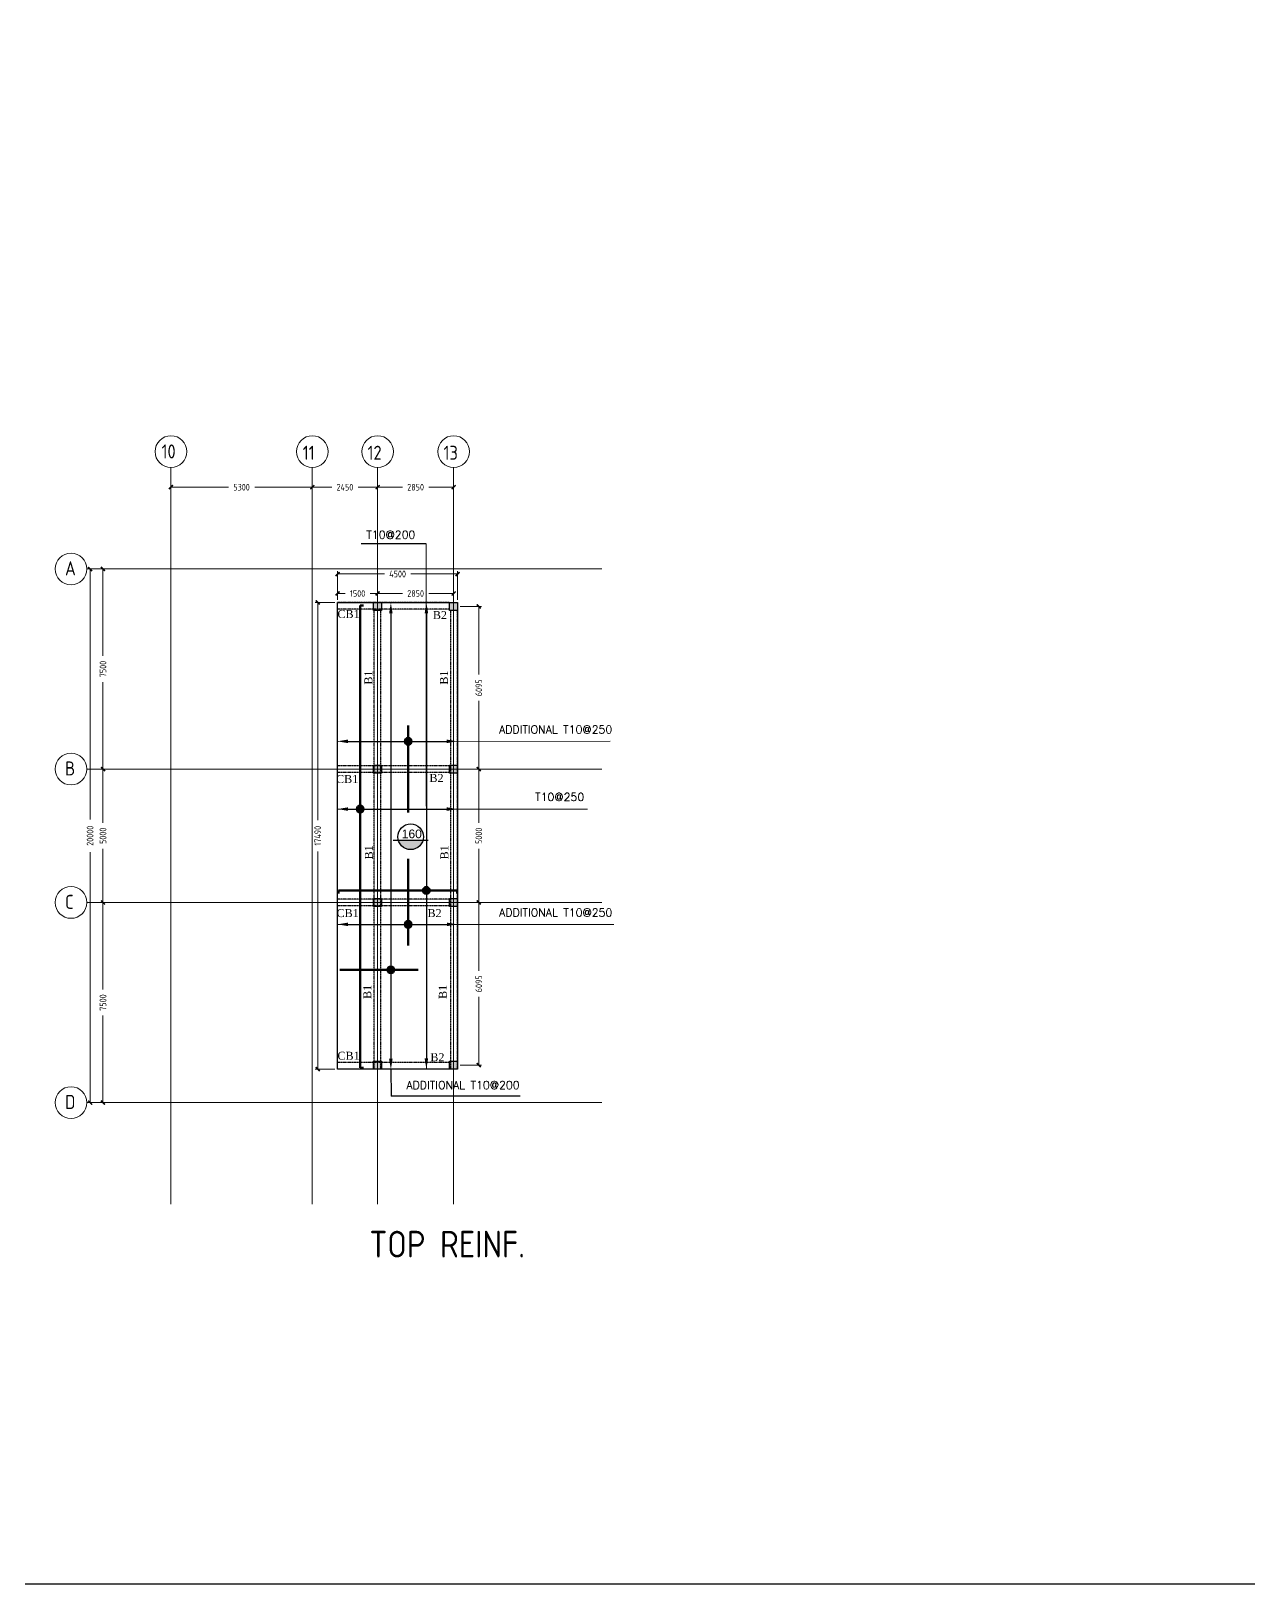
# Model space of a CAD drawing. Header units: millimetres. Extents: x -388065 to 2372687422, y -192755 to 667797.
# Drawn here: x 107743 to 153407, y 519508 to 577707 of the extents above; entities that cross this region are included whole.
import ezdxf

# ---------------------------------------------------------------- set-up
doc = ezdxf.new("R2010")
doc.units = ezdxf.units.MM
for name, pattern in [('D15N1A_R&D_E_pianta level 1 (L1)_00$0$PHANTOM', [12.7, 6.35, -1.27, 1.27, -1.27, 1.27, -1.27]), ('DASHED', [19.05, 12.7, -6.35]), ('Hidden', [7.14375, 4.7625, -2.38125])]:
    doc.linetypes.add(name, pattern=pattern)
doc.layers.add('0SLABS_Pen_No__61', color=7, linetype='Continuous', lineweight=0, true_color=0x6a6a6a)
doc.layers.add('2D Drafting', color=7, linetype='Continuous')
for name, color, linetype, lineweight in [('A-FLOR', 192, 'Continuous', 9), ('BEAMS', 6, 'Continuous', 30), ('SLAB', 6, 'Continuous', 25), ('STR-BEAM', 5, 'Hidden', 30), ('STR-CONC', 3, 'Continuous', 30), ('STR-DIM', 1, 'Continuous', 9), ('STR-GRID', 248, 'Continuous', 9), ('STR-TEXT', 7, 'Continuous', 9), ('TEXT', 7, 'Continuous', 13)]:
    doc.layers.add(name, color=color, linetype=linetype, lineweight=lineweight)
doc.styles.add('DIM', font='ROMANS.SHX', dxfattribs={"width": 0.8})
doc.styles.add('MINA_MM_ANNOT_PLAN', font='dim.shx', dxfattribs={"height": 350})
doc.styles.add('MINA_MM_LAYOUT', font='dim.shx', dxfattribs={"height": 250})
doc.styles.add('MINA_MM_LAYOUT_02', font='dim.shx', dxfattribs={"height": 400})
doc.styles.add('MINA_MM_X-SEC', font='romans.shx', dxfattribs={"height": 125})
doc.styles.add('MZBOLT', font='times.ttf', dxfattribs={"height": 0.5})
doc.styles.add('STYLE1', font='arial.ttf', dxfattribs={"height": 0.25})
doc.dimstyles.new('D100-1-20', dxfattribs={"dimtxt": 50, "dimasz": 15, "dimexe": 10, "dimexo": 10, "dimgap": 15, "dimtad": 1, "dimdec": 0, "dimzin": 13, "dimdsep": 46, "dimtxsty": 'DIM', "dimblk1": 'OBLIQUE', "dimblk2": 'OBLIQUE', "dimsah": 1, "dimcen": 0, "dimdle": 10, "dimclrd": 8, "dimclre": 8, "dimclrt": 6, "dimadec": 0, "dimazin": 0, "dimtfac": 1, "dimtdec": 0, "dimtix": 1, "dimtmove": 2, "dimatfit": 3, "dimldrblk": 'OBLIQUE', "dimfxl": 1, "dimtolj": 1, "dimtzin": 13, "dimarcsym": 0})
doc.dimstyles.new('MINA_MM_LAYOUT', dxfattribs={"dimtxt": 250, "dimasz": 150, "dimexe": 100, "dimexo": 100, "dimgap": 50, "dimtad": 0, "dimdec": 0, "dimzin": 0, "dimdsep": 46, "dimtxsty": 'MINA_MM_LAYOUT', "dimblk": 'ARCHTICK', "dimcen": 0.09, "dimclrd": 256, "dimclre": 256, "dimclrt": 7, "dimadec": 0, "dimazin": 0, "dimtfac": 1, "dimtdec": 0, "dimtix": 1, "dimtofl": 0, "dimtmove": 0, "dimatfit": 0, "dimfxl": 1, "dimtolj": 1, "dimtzin": 0, "dimlwd": -1, "dimlwe": -1, "dimarcsym": 0})

# ---------------------------------------------------------------- blocks, each defined once
blk = doc.blocks.new('*U1205')
blk.add_lwpolyline([(-56558, 29706), (-56558, -29706), (56558, -29706)])
blk = doc.blocks.new('*U1206')
at = {"color": 0, "linetype": 'ByBlock', "lineweight": -2, "transparency": 16777216}
blk.add_blockref('*U1205', (0, 297060), dxfattribs=at)
blk = doc.blocks.new('_ARCHTICK')
at = {"color": 0, "linetype": 'ByBlock', "const_width": 0.4}
blk.add_lwpolyline([(-0.5, -0.5), (0.5, 0.5)], dxfattribs=at)
blk = doc.blocks.new('*D2515')
at = {"layer": 'Defpoints', "color": 0, "transparency": 16777216}
for p in [(95946, 560612), (90646, 560337), (95946, 560337)]:
    blk.add_point(p, dxfattribs=at)
at = {"layer": 'STR-DIM', "transparency": 16777216}
for p, q in [((90646, 560437), (90646, 560712)), ((90646, 560612), (92806, 560612)), ((95946, 560612), (93786, 560612)), ((95946, 560437), (95946, 560712))]:
    blk.add_line(p, q, dxfattribs=at)
at = {"layer": 'STR-DIM', "transparency": 16777216, "xscale": 150, "yscale": 150, "zscale": 150, "rotation": 180}
blk.add_blockref('_ARCHTICK', (90646, 560612), dxfattribs=at)
at = {"layer": 'STR-DIM', "transparency": 16777216, "xscale": 150, "yscale": 150, "zscale": 150}
blk.add_blockref('_ARCHTICK', (95946, 560612), dxfattribs=at)
at = {"layer": 'STR-DIM', "color": 7, "transparency": 16777216, "insert": (93296, 560612), "char_height": 250, "attachment_point": 5, "style": 'MINA_MM_LAYOUT'}
blk.add_mtext('\\A1;5300', dxfattribs=at)
blk = doc.blocks.new('*D2516')
at = {"layer": 'Defpoints', "color": 0, "ltscale": 10, "transparency": 16777216}
for p in [(88171, 557548), (87615, 537548), (88171, 537548)]:
    blk.add_point(p, dxfattribs=at)
at = {"layer": 'STR-DIM', "ltscale": 10, "transparency": 16777216}
for p, q in [((88071, 557548), (87515, 557548)), ((87615, 557548), (87615, 548157)), ((87615, 537548), (87615, 546938)), ((88071, 537548), (87515, 537548))]:
    blk.add_line(p, q, dxfattribs=at)
at = {"layer": 'STR-DIM', "ltscale": 10, "transparency": 16777216, "xscale": 150, "yscale": 150, "zscale": 150}
for p, rotation in [((87615, 557548), 90), ((87615, 537548), 270)]:
    blk.add_blockref('_ARCHTICK', p, dxfattribs=dict(at, rotation=rotation))
at = {"layer": 'STR-DIM', "color": 7, "ltscale": 10, "transparency": 16777216, "insert": (87615, 547548), "char_height": 250, "attachment_point": 5, "rotation": 90, "style": 'MINA_MM_LAYOUT'}
blk.add_mtext('\\A1;20000', dxfattribs=at)
blk = doc.blocks.new('*D2517')
at = {"layer": 'Defpoints', "color": 0, "ltscale": 10, "transparency": 16777216}
for p in [(88171, 557548), (88098, 550048), (88671, 550048)]:
    blk.add_point(p, dxfattribs=at)
at = {"layer": 'STR-DIM', "ltscale": 10, "transparency": 16777216}
for p, q in [((88071, 557548), (87998, 557548)), ((88098, 557548), (88098, 554288)), ((88098, 550048), (88098, 553307)), ((88571, 550048), (87998, 550048))]:
    blk.add_line(p, q, dxfattribs=at)
at = {"layer": 'STR-DIM', "ltscale": 10, "transparency": 16777216, "xscale": 150, "yscale": 150, "zscale": 150}
for p, rotation in [((88098, 557548), 90), ((88098, 550048), 270)]:
    blk.add_blockref('_ARCHTICK', p, dxfattribs=dict(at, rotation=rotation))
at = {"layer": 'STR-DIM', "color": 7, "ltscale": 10, "transparency": 16777216, "insert": (88098, 553798), "char_height": 250, "attachment_point": 5, "rotation": 90, "style": 'MINA_MM_LAYOUT'}
blk.add_mtext('\\A1;7500', dxfattribs=at)
blk = doc.blocks.new('*D2518')
at = {"layer": 'Defpoints', "color": 0, "transparency": 16777216}
for p in [(88671, 550048), (88098, 545048), (88671, 545048)]:
    blk.add_point(p, dxfattribs=at)
at = {"layer": 'STR-DIM', "transparency": 16777216}
for p, q in [((88571, 550048), (87998, 550048)), ((88098, 550048), (88098, 548038)), ((88098, 545048), (88098, 547057)), ((88571, 545048), (87998, 545048))]:
    blk.add_line(p, q, dxfattribs=at)
at = {"layer": 'STR-DIM', "transparency": 16777216, "xscale": 150, "yscale": 150, "zscale": 150}
for p, rotation in [((88098, 550048), 90), ((88098, 545048), 270)]:
    blk.add_blockref('_ARCHTICK', p, dxfattribs=dict(at, rotation=rotation))
at = {"layer": 'STR-DIM', "color": 7, "transparency": 16777216, "insert": (88098, 547548), "char_height": 250, "attachment_point": 5, "rotation": 90, "style": 'MINA_MM_LAYOUT'}
blk.add_mtext('\\A1;5000', dxfattribs=at)
blk = doc.blocks.new('*D2519')
at = {"layer": 'Defpoints', "color": 0, "transparency": 16777216}
for p in [(88671, 545048), (88098, 537548), (88171, 537548)]:
    blk.add_point(p, dxfattribs=at)
at = {"layer": 'STR-DIM', "transparency": 16777216}
for p, q in [((88571, 545048), (87998, 545048)), ((88098, 545048), (88098, 541788)), ((88098, 537548), (88098, 540807)), ((88071, 537548), (87998, 537548))]:
    blk.add_line(p, q, dxfattribs=at)
at = {"layer": 'STR-DIM', "transparency": 16777216, "xscale": 150, "yscale": 150, "zscale": 150}
for p, rotation in [((88098, 545048), 90), ((88098, 537548), 270)]:
    blk.add_blockref('_ARCHTICK', p, dxfattribs=dict(at, rotation=rotation))
at = {"layer": 'STR-DIM', "color": 7, "transparency": 16777216, "insert": (88098, 541298), "char_height": 250, "attachment_point": 5, "rotation": 90, "style": 'MINA_MM_LAYOUT'}
blk.add_mtext('\\A1;7500', dxfattribs=at)
blk = doc.blocks.new('*D2520')
at = {"layer": 'Defpoints', "color": 0, "ltscale": 0.1, "transparency": 16777216}
for p in [(98396, 560612), (95946, 560337), (98396, 560311)]:
    blk.add_point(p, dxfattribs=at)
at = {"layer": 'STR-DIM', "ltscale": 0.1, "transparency": 16777216}
for p, q in [((95946, 560437), (95946, 560712)), ((95946, 560612), (96681, 560612)), ((98396, 560612), (97661, 560612)), ((98396, 560411), (98396, 560712))]:
    blk.add_line(p, q, dxfattribs=at)
at = {"layer": 'STR-DIM', "ltscale": 0.1, "transparency": 16777216, "xscale": 150, "yscale": 150, "zscale": 150, "rotation": 180}
blk.add_blockref('_ARCHTICK', (95946, 560612), dxfattribs=at)
at = {"layer": 'STR-DIM', "ltscale": 0.1, "transparency": 16777216, "xscale": 150, "yscale": 150, "zscale": 150}
blk.add_blockref('_ARCHTICK', (98396, 560612), dxfattribs=at)
at = {"layer": 'STR-DIM', "color": 7, "ltscale": 0.1, "transparency": 16777216, "insert": (97171, 560612), "char_height": 250, "attachment_point": 5, "style": 'MINA_MM_LAYOUT'}
blk.add_mtext('\\A1;2450', dxfattribs=at)
blk = doc.blocks.new('*D2521')
at = {"layer": 'Defpoints', "color": 0, "ltscale": 0.1, "transparency": 16777216}
for p in [(101246, 560612), (98396, 560311), (101246, 560309)]:
    blk.add_point(p, dxfattribs=at)
at = {"layer": 'STR-DIM', "ltscale": 0.1, "transparency": 16777216}
for p, q in [((98396, 560411), (98396, 560712)), ((98396, 560612), (99331, 560612)), ((101246, 560612), (100311, 560612)), ((101246, 560409), (101246, 560712))]:
    blk.add_line(p, q, dxfattribs=at)
at = {"layer": 'STR-DIM', "ltscale": 0.1, "transparency": 16777216, "xscale": 150, "yscale": 150, "zscale": 150, "rotation": 180}
blk.add_blockref('_ARCHTICK', (98396, 560612), dxfattribs=at)
at = {"layer": 'STR-DIM', "ltscale": 0.1, "transparency": 16777216, "xscale": 150, "yscale": 150, "zscale": 150}
blk.add_blockref('_ARCHTICK', (101246, 560612), dxfattribs=at)
at = {"layer": 'STR-DIM', "color": 7, "ltscale": 0.1, "transparency": 16777216, "insert": (99821, 560612), "char_height": 250, "attachment_point": 5, "style": 'MINA_MM_LAYOUT'}
blk.add_mtext('\\A1;2850', dxfattribs=at)
blk = doc.blocks.new('*D1861')
at = {"layer": 'Defpoints', "color": 0, "transparency": 16777216}
for p in [(119238, 557359), (119238, 556293), (123738, 556293)]:
    blk.add_point(p, dxfattribs=at)
at = {"layer": 'STR-DIM', "transparency": 16777216}
for p, q in [((119238, 556393), (119238, 557459)), ((119238, 557359), (120997, 557359)), ((123738, 557359), (121978, 557359)), ((123738, 556393), (123738, 557459))]:
    blk.add_line(p, q, dxfattribs=at)
at = {"layer": 'STR-DIM', "transparency": 16777216, "xscale": 150, "yscale": 150, "zscale": 150, "rotation": 180}
blk.add_blockref('_ARCHTICK', (119238, 557359), dxfattribs=at)
at = {"layer": 'STR-DIM', "transparency": 16777216, "xscale": 150, "yscale": 150, "zscale": 150}
blk.add_blockref('_ARCHTICK', (123738, 557359), dxfattribs=at)
at = {"layer": 'STR-DIM', "color": 7, "transparency": 16777216, "insert": (121488, 557359), "char_height": 250, "attachment_point": 5, "style": 'MINA_MM_LAYOUT'}
blk.add_mtext('\\A1;4500', dxfattribs=at)
blk = doc.blocks.new('*D1862')
at = {"layer": 'Defpoints', "color": 0, "transparency": 16777216}
for p in [(120738, 556628), (119238, 556293), (120738, 556293)]:
    blk.add_point(p, dxfattribs=at)
at = {"layer": 'STR-DIM', "transparency": 16777216}
for p, q in [((119238, 556393), (119238, 556728)), ((119238, 556628), (119521, 556628)), ((120738, 556628), (120454, 556628)), ((120738, 556393), (120738, 556728))]:
    blk.add_line(p, q, dxfattribs=at)
at = {"layer": 'STR-DIM', "transparency": 16777216, "xscale": 150, "yscale": 150, "zscale": 150, "rotation": 180}
blk.add_blockref('_ARCHTICK', (119238, 556628), dxfattribs=at)
at = {"layer": 'STR-DIM', "transparency": 16777216, "xscale": 150, "yscale": 150, "zscale": 150}
blk.add_blockref('_ARCHTICK', (120738, 556628), dxfattribs=at)
at = {"layer": 'STR-DIM', "color": 7, "transparency": 16777216, "insert": (119988, 556628), "char_height": 250, "attachment_point": 5, "style": 'MINA_MM_LAYOUT'}
blk.add_mtext('\\A1;1500', dxfattribs=at)
blk = doc.blocks.new('*D1863')
at = {"layer": 'Defpoints', "color": 0, "transparency": 16777216}
for p in [(123588, 556628), (120738, 556293), (123588, 556293)]:
    blk.add_point(p, dxfattribs=at)
at = {"layer": 'STR-DIM', "transparency": 16777216}
for p, q in [((120738, 556393), (120738, 556728)), ((120738, 556628), (121672, 556628)), ((123588, 556628), (122653, 556628)), ((123588, 556393), (123588, 556728))]:
    blk.add_line(p, q, dxfattribs=at)
at = {"layer": 'STR-DIM', "transparency": 16777216, "xscale": 150, "yscale": 150, "zscale": 150, "rotation": 180}
blk.add_blockref('_ARCHTICK', (120738, 556628), dxfattribs=at)
at = {"layer": 'STR-DIM', "transparency": 16777216, "xscale": 150, "yscale": 150, "zscale": 150}
blk.add_blockref('_ARCHTICK', (123588, 556628), dxfattribs=at)
at = {"layer": 'STR-DIM', "color": 7, "transparency": 16777216, "insert": (122163, 556628), "char_height": 250, "attachment_point": 5, "style": 'MINA_MM_LAYOUT'}
blk.add_mtext('\\A1;2850', dxfattribs=at)
blk = doc.blocks.new('*D1864')
at = {"layer": 'Defpoints', "color": 0, "transparency": 16777216}
for p in [(119238, 556293), (118491, 538803), (119238, 538803)]:
    blk.add_point(p, dxfattribs=at)
at = {"layer": 'STR-DIM', "transparency": 16777216}
for p, q in [((119138, 556293), (118391, 556293)), ((118491, 556293), (118491, 548134)), ((118491, 538803), (118491, 546962)), ((119138, 538803), (118391, 538803))]:
    blk.add_line(p, q, dxfattribs=at)
at = {"layer": 'STR-DIM', "transparency": 16777216, "xscale": 150, "yscale": 150, "zscale": 150}
for p, rotation in [((118491, 556293), 90), ((118491, 538803), 270)]:
    blk.add_blockref('_ARCHTICK', p, dxfattribs=dict(at, rotation=rotation))
at = {"layer": 'STR-DIM', "color": 7, "transparency": 16777216, "insert": (118491, 547548), "char_height": 250, "attachment_point": 5, "rotation": 90, "style": 'MINA_MM_LAYOUT'}
blk.add_mtext('\\A1;17490', dxfattribs=at)
blk = doc.blocks.new('*D1865')
at = {"layer": 'Defpoints', "color": 0, "transparency": 16777216}
for p in [(123738, 556143), (123738, 550048), (124532, 550048)]:
    blk.add_point(p, dxfattribs=at)
at = {"layer": 'STR-DIM', "transparency": 16777216}
for p, q in [((123838, 556143), (124632, 556143)), ((124532, 556143), (124532, 553586)), ((124532, 550048), (124532, 552605)), ((123838, 550048), (124632, 550048))]:
    blk.add_line(p, q, dxfattribs=at)
at = {"layer": 'STR-DIM', "transparency": 16777216, "xscale": 150, "yscale": 150, "zscale": 150}
for p, rotation in [((124532, 556143), 90), ((124532, 550048), 270)]:
    blk.add_blockref('_ARCHTICK', p, dxfattribs=dict(at, rotation=rotation))
at = {"layer": 'STR-DIM', "color": 7, "transparency": 16777216, "insert": (124532, 553095), "char_height": 250, "attachment_point": 5, "rotation": 90, "style": 'MINA_MM_LAYOUT'}
blk.add_mtext('\\A1;6095', dxfattribs=at)
blk = doc.blocks.new('*D1866')
at = {"layer": 'Defpoints', "color": 0, "transparency": 16777216}
for p in [(123738, 550048), (123738, 545048), (124532, 545048)]:
    blk.add_point(p, dxfattribs=at)
at = {"layer": 'STR-DIM', "transparency": 16777216}
for p, q in [((123838, 550048), (124632, 550048)), ((124532, 550048), (124532, 548038)), ((124532, 545048), (124532, 547057)), ((123838, 545048), (124632, 545048))]:
    blk.add_line(p, q, dxfattribs=at)
at = {"layer": 'STR-DIM', "transparency": 16777216, "xscale": 150, "yscale": 150, "zscale": 150}
for p, rotation in [((124532, 550048), 90), ((124532, 545048), 270)]:
    blk.add_blockref('_ARCHTICK', p, dxfattribs=dict(at, rotation=rotation))
at = {"layer": 'STR-DIM', "color": 7, "transparency": 16777216, "insert": (124532, 547548), "char_height": 250, "attachment_point": 5, "rotation": 90, "style": 'MINA_MM_LAYOUT'}
blk.add_mtext('\\A1;5000', dxfattribs=at)
blk = doc.blocks.new('*D1867')
at = {"layer": 'Defpoints', "color": 0, "transparency": 16777216}
for p in [(123738, 545048), (123738, 538953), (124532, 538953)]:
    blk.add_point(p, dxfattribs=at)
at = {"layer": 'STR-DIM', "transparency": 16777216}
for p, q in [((123838, 545048), (124632, 545048)), ((124532, 545048), (124532, 542491)), ((124532, 538953), (124532, 541510)), ((123838, 538953), (124632, 538953))]:
    blk.add_line(p, q, dxfattribs=at)
at = {"layer": 'STR-DIM', "transparency": 16777216, "xscale": 150, "yscale": 150, "zscale": 150}
for p, rotation in [((124532, 545048), 90), ((124532, 538953), 270)]:
    blk.add_blockref('_ARCHTICK', p, dxfattribs=dict(at, rotation=rotation))
at = {"layer": 'STR-DIM', "color": 7, "transparency": 16777216, "insert": (124532, 542000), "char_height": 250, "attachment_point": 5, "rotation": 90, "style": 'MINA_MM_LAYOUT'}
blk.add_mtext('\\A1;6095', dxfattribs=at)
blk = doc.blocks.new('*D1868')
at = {"layer": 'BEAMS', "color": 8, "lineweight": -2, "transparency": 16777216}
for p, q in [((119229, 551093), (119229, 551097)), ((119629, 551087), (123329, 551087)), ((123729, 551093), (123729, 551097))]:
    blk.add_line(p, q, dxfattribs=at)
at = {"layer": 'BEAMS', "color": 8, "transparency": 16777216}
for points in [[(119629, 551154), (119629, 551021), (119229, 551087)], [(123329, 551154), (123329, 551021), (123729, 551087)]]:
    blk.add_solid(points, dxfattribs=at)
at = {"layer": 'Defpoints', "color": 0, "transparency": 16777216}
for p in [(119229, 551083), (123729, 551087), (123729, 551083)]:
    blk.add_point(p, dxfattribs=at)
blk = doc.blocks.new('_OBLIQUE')
at = {"color": 0, "linetype": 'ByBlock'}
blk.add_line((-0.5, -0.5), (0.5, 0.5), dxfattribs=at)
blk = doc.blocks.new('*D1869')
at = {"layer": 'BEAMS', "color": 8, "lineweight": -2, "transparency": 16777216}
for p, q in [((119233, 544233), (119233, 544237)), ((119633, 544227), (123333, 544227)), ((123733, 544233), (123733, 544237))]:
    blk.add_line(p, q, dxfattribs=at)
at = {"layer": 'BEAMS', "color": 8, "transparency": 16777216}
for points in [[(119633, 544294), (119633, 544161), (119233, 544227)], [(123333, 544294), (123333, 544161), (123733, 544227)]]:
    blk.add_solid(points, dxfattribs=at)
at = {"layer": 'Defpoints', "color": 0, "transparency": 16777216}
for p in [(119233, 544223), (123733, 544227), (123733, 544223)]:
    blk.add_point(p, dxfattribs=at)
blk = doc.blocks.new('*D1871')
at = {"layer": 'BEAMS', "color": 8, "lineweight": -2, "transparency": 16777216}
for p, q in [((122566, 555880), (122566, 539203)), ((122571, 556280), (122576, 556280)), ((122557, 538803), (122556, 538803))]:
    blk.add_line(p, q, dxfattribs=at)
at = {"layer": 'BEAMS', "color": 8, "transparency": 16777216}
for points in [[(122500, 555880), (122633, 555880), (122566, 556280)], [(122500, 539203), (122633, 539203), (122566, 538803)]]:
    blk.add_solid(points, dxfattribs=at)
at = {"layer": 'Defpoints', "color": 0, "transparency": 16777216}
for p in [(122561, 556280), (122566, 538803), (122567, 538803)]:
    blk.add_point(p, dxfattribs=at)
blk = doc.blocks.new('*D1870')
at = {"layer": 'BEAMS', "color": 8, "lineweight": -2, "transparency": 16777216}
for p, q in [((121234, 555880), (121234, 539190)), ((121238, 556280), (121244, 556280)), ((121224, 538790), (121224, 538790))]:
    blk.add_line(p, q, dxfattribs=at)
at = {"layer": 'BEAMS', "color": 8, "transparency": 16777216}
for points in [[(121167, 555880), (121300, 555880), (121234, 556280)], [(121167, 539190), (121300, 539190), (121234, 538790)]]:
    blk.add_solid(points, dxfattribs=at)
at = {"layer": 'Defpoints', "color": 0, "transparency": 16777216}
for p in [(121228, 556280), (121234, 538790), (121234, 538790)]:
    blk.add_point(p, dxfattribs=at)
blk = doc.blocks.new('TTTTRKK')
at = {"layer": 'A-FLOR', "ltscale": 0.1}
h = blk.add_hatch(color=7, dxfattribs=at)
h.dxf.hatch_style = 1
h.paths.add_polyline_path([(100324, 545886), (100185, 545886), (100185, 545747, 0.41412)])
h.paths.add_polyline_path([(100185, 545886), (100046, 545886, 0.414307), (100185, 545747)])
h.paths.add_polyline_path([(100185, 546026, 0.41412), (100046, 545886), (100185, 545886)])
h.paths.add_polyline_path([(100185, 546026), (100185, 545886), (100324, 545886, 0.414307)])
at = {"layer": '0SLABS_Pen_No__61', "color": 7, "linetype": 'Continuous', "lineweight": 35}
blk.add_circle((100185, 545886), 139, dxfattribs=at)
blk = doc.blocks.new('*D1872')
at = {"layer": 'BEAMS', "color": 8, "lineweight": -2, "transparency": 16777216}
for p, q in [((119231, 548554), (119231, 548559)), ((119631, 548549), (123331, 548549)), ((123731, 548554), (123731, 548559))]:
    blk.add_line(p, q, dxfattribs=at)
at = {"layer": 'BEAMS', "color": 8, "transparency": 16777216}
for points in [[(119631, 548615), (119631, 548482), (119231, 548549)], [(123331, 548615), (123331, 548482), (123731, 548549)]]:
    blk.add_solid(points, dxfattribs=at)
at = {"layer": 'Defpoints', "color": 0, "transparency": 16777216}
for p in [(119231, 548544), (123731, 548549), (123731, 548544)]:
    blk.add_point(p, dxfattribs=at)
blk = doc.blocks.new('WFE')
at = {"layer": 'STR-GRID', "ltscale": 10}
for p, q in [((90646, 561352.8), (90646, 533743.1)), ((95946, 561352.8), (95946, 533743.1)), ((98396, 561352.8), (98396, 533743.1)), ((101246, 561352.8), (101246, 533743.1)), ((87494.6, 557548), (106803.2, 557548)), ((87494.6, 550048), (106803.2, 550048)), ((87494.6, 545048), (106803.2, 545048)), ((87494.6, 537548), (106803.2, 537548))]:
    blk.add_line(p, q, dxfattribs=at)
for centre in [(90646, 561946.9), (95946, 561946.9), (98396, 561946.9), (101246, 561946.9), (86900.5, 557548), (86900.5, 550048), (86900.5, 545048), (86900.5, 537548)]:
    blk.add_circle(centre, 594.1, dxfattribs=at)
at = {"layer": 'STR-TEXT', "char_height": 525, "attachment_point": 1, "style": 'MINA_MM_ANNOT_PLAN'}
for s, width, gutter_width, insert in [('10', 1003, 18.8, (90293.4, 562214.7)), ('11', 668.667, 12.5, (95587.4, 562165)), ('12', 668.667, 12.5, (98017.2, 562165)), ('13', 668.667, 12.5, (100867.2, 562165)), ('A', 668.667, 12.5, (86677.2, 557833.5)), ('B', 668.667, 12.5, (86677.2, 550333.5)), ('C', 668.667, 12.5, (86677.2, 545333.5)), ('D', 668.667, 12.5, (86677.2, 537833.5))]:
    blk.add_mtext_dynamic_manual_height_columns(s, width=width, gutter_width=gutter_width, heights=[0], dxfattribs=dict(at, insert=insert))
at = {"layer": 'STR-DIM'}
dim = blk.add_linear_dim(base=(95946, 560611.8), p1=(90646, 560337.4), p2=(95946, 560337.4), dimstyle='MINA_MM_LAYOUT', dxfattribs=at)
dim.commit()
dim.dimension.update_dxf_attribs({"geometry": '*D2515', "text_midpoint": (93296, 560611.8)})
at = {"layer": 'STR-DIM', "ltscale": 0.1}
for base, p1, p2, picture, middle in [((98396, 560611.8), (95946, 560337.4), (98396, 560310.6), '*D2520', (97171, 560611.8)), ((101246, 560611.8), (98396, 560310.6), (101246, 560308.5), '*D2521', (99821, 560611.8))]:
    dim = blk.add_linear_dim(base=base, p1=p1, p2=p2, dimstyle='MINA_MM_LAYOUT', dxfattribs=at)
    dim.commit()
    dim.dimension.update_dxf_attribs({"geometry": picture, "text_midpoint": middle})
at = {"layer": 'STR-DIM', "ltscale": 10}
for base, p2, picture, middle in [((87615.5, 537548), (88171, 537548), '*D2516', (87615.5, 547548)), ((88097.7, 550048), (88671, 550048), '*D2517', (88097.7, 553798))]:
    dim = blk.add_linear_dim(base=base, p1=(88171, 557548), p2=p2, angle=90, dimstyle='MINA_MM_LAYOUT', dxfattribs=at)
    dim.commit()
    dim.dimension.update_dxf_attribs({"geometry": picture, "text_midpoint": middle})
at = {"layer": 'STR-DIM'}
for base, p1, p2, picture, middle in [((88097.7, 545048), (88671, 550048), (88671, 545048), '*D2518', (88097.7, 547548)), ((88097.7, 537548), (88671, 545048), (88171, 537548), '*D2519', (88097.7, 541298))]:
    dim = blk.add_linear_dim(base=base, p1=p1, p2=p2, angle=90, dimstyle='MINA_MM_LAYOUT', dxfattribs=at)
    dim.commit()
    dim.dimension.update_dxf_attribs({"geometry": picture, "text_midpoint": middle})

msp = doc.modelspace()

# ---------------------------------------------------------------- hatches: boundary and pattern name
at = {"layer": '2D Drafting'}
msp.add_hatch(color=255, dxfattribs=at).paths.add_polyline_path([(121512.0855, 547383, 0.7637627273), (122439.3896, 547383)])
at = {"layer": 'A-FLOR'}
h = msp.add_hatch(color=1, dxfattribs=at)
h.dxf.hatch_style = 1
h.paths.add_polyline_path([(123437.7986, 545197.9667), (123737.7986, 545197.9667), (123737.7986, 544897.9667), (123437.7986, 544897.9667)])
h.paths.add_polyline_path([(120587.7986, 545197.9667), (120887.7986, 545197.9667), (120887.7986, 544897.9667), (120587.7986, 544897.9667)])
h.paths.add_polyline_path([(123437.7986, 539102.9667), (123737.7986, 539102.9667), (123737.7986, 538802.9667), (123437.7986, 538802.9667)])
h.paths.add_polyline_path([(120587.7986, 539102.9667), (120887.7986, 539102.9667), (120887.7986, 538802.9667), (120587.7986, 538802.9667)])
h.paths.add_polyline_path([(123437.7986, 550197.9667), (123737.7986, 550197.9667), (123737.7986, 549897.9667), (123437.7986, 549897.9667)])
h.paths.add_polyline_path([(120587.7986, 550197.9667), (120887.7986, 550197.9667), (120887.7986, 549897.9667), (120587.7986, 549897.9667)])
h.paths.add_polyline_path([(123437.7986, 556292.9667), (123737.7986, 556292.9667), (123737.7986, 555992.9667), (123437.7986, 555992.9667)])
h.paths.add_polyline_path([(120587.7986, 556292.9667), (120887.7986, 556292.9667), (120887.7986, 555992.9667), (120587.7986, 555992.9667)])
edge = h.paths.add_edge_path()
edge.add_line((123437.7986, 539052.9667), (119237.7985, 539052.9667))

# ---------------------------------------------------------------- linework, layer by layer
for p, q in [((122560.2617, 558485.0722), (120119.996, 558485.0722)), ((126079.3829, 537791.2582), (121242.8876, 537791.2582))]:
    msp.add_line(p, q)
at = {"lineweight": 0}
for p, q in [((122560.2617, 558485.0722), (122566.5245, 538802.9667)), ((119257.1405, 551087.3965), (129460.71, 551087.4073)), ((119258.4078, 548548.7494), (128612.6919, 548548.7621)), ((119261.0621, 544227.4111), (129591.5457, 544227.4219))]:
    msp.add_line(p, q, dxfattribs=at)
at = {"lineweight": 70}
for p, q in [((120083.0058, 538852.2755), (120083.0058, 556182.1131)), ((119276.0199, 545501.3685), (123716.6237, 545501.3685)), ((119317.8505, 542524.4962), (122257.5784, 542524.4962))]:
    msp.add_line(p, q, dxfattribs=at)
for points in [[(120208.3124, 556182.1131), (120083.0058, 556182.1131)], [(121879.9302, 548426.2978), (121879.9302, 549926.2978), (121879.9302, 551676.2978)], [(121883.8518, 543429.6308), (121883.8518, 544929.6308), (121883.8518, 546679.6308)], [(119276.0199, 545501.3685), (119276.0199, 545381.3685)], [(123716.6237, 545501.3685), (123716.6237, 545381.3685)], [(120203.0058, 538852.2755), (120083.0058, 538852.2755)]]:
    msp.add_lwpolyline(points, dxfattribs=at)
msp.add_lwpolyline([(121233.6862, 538789.803), (121243.9069, 537791.4281)])
at = {"layer": '2D Drafting'}
msp.add_line((121317.6108, 547383), (122633.8644, 547383), dxfattribs=at)
msp.add_circle((121975.7375, 547509.4714), 480.5916, dxfattribs=at)
at = {"layer": 'STR-BEAM', "linetype": 'DASHED', "ltscale": 0.3}
for p, q in [((123437.7986, 556292.9667), (119237.7985, 556292.9667)), ((123437.7986, 556042.9667), (119237.7985, 556042.9667)), ((120612.7986, 538802.9667), (120612.7986, 555992.9667)), ((120862.7986, 538802.9667), (120862.7986, 555992.9667)), ((123487.7986, 538802.9667), (123487.7986, 555992.9667)), ((123737.7986, 538802.9667), (123737.7986, 555992.9667)), ((123437.7986, 550172.9667), (119237.7985, 550172.9667)), ((123437.7986, 549922.9667), (119237.7985, 549922.9667)), ((123437.7986, 545172.9667), (119237.7985, 545172.9667)), ((123437.7986, 544922.9667), (119237.7985, 544922.9667)), ((123437.7986, 539052.9667), (119237.7985, 539052.9667)), ((123437.7986, 538802.9667), (119237.7985, 538802.9667))]:
    msp.add_line(p, q, dxfattribs=at)
at = {"layer": 'STR-CONC'}
msp.add_lwpolyline([(119237.7985, 556292.9667), (123737.7986, 556292.9667), (123737.7986, 538802.9667), (119237.7985, 538802.9667), (119237.7985, 556292.9667)], dxfattribs=at)
for points in [[(120587.7986, 556292.9667), (120887.7986, 556292.9667), (120887.7986, 555992.9667), (120587.7986, 555992.9667)], [(123437.7986, 556292.9667), (123737.7986, 556292.9667), (123737.7986, 555992.9667), (123437.7986, 555992.9667)], [(120587.7986, 550197.9667), (120887.7986, 550197.9667), (120887.7986, 549897.9667), (120587.7986, 549897.9667)], [(123437.7986, 550197.9667), (123737.7986, 550197.9667), (123737.7986, 549897.9667), (123437.7986, 549897.9667)], [(120587.7986, 545197.9667), (120887.7986, 545197.9667), (120887.7986, 544897.9667), (120587.7986, 544897.9667)], [(123437.7986, 545197.9667), (123737.7986, 545197.9667), (123737.7986, 544897.9667), (123437.7986, 544897.9667)], [(120587.7986, 539102.9667), (120887.7986, 539102.9667), (120887.7986, 538802.9667), (120587.7986, 538802.9667)], [(123437.7986, 539102.9667), (123737.7986, 539102.9667), (123737.7986, 538802.9667), (123437.7986, 538802.9667)]]:
    msp.add_lwpolyline(points, close=True, dxfattribs=at)

# ---------------------------------------------------------------- block references
msp.add_blockref('*U1206', (119483.3383, 252153.8033))
at = {"layer": 'SLAB', "color": 7}
for name, p in [('WFE', (22341.7902, 0)), ('TTTTRKK', (21695.2389, 5201.0299)), ('TTTTRKK', (19898.3146, 2662.3812)), ('TTTTRKK', (22379.7019, -384.9997)), ('TTTTRKK', (21699.1605, -1658.9556)), ('TTTTRKK', (21049.0233, -3361.872))]:
    msp.add_blockref(name, p, dxfattribs=at)

# ---------------------------------------------------------------- texts
at = {"layer": 'BEAMS', "color": 7, "lineweight": -2, "ltscale": 2000, "insert": (126262.0493, 532742.3069), "char_height": 1000, "width": 11514.92711, "attachment_point": 3, "style": 'MINA_MM_LAYOUT'}
msp.add_mtext('TOP REINF.', dxfattribs=at)
at = {"layer": 'STR-TEXT', "char_height": 300, "attachment_point": 5, "style": 'MINA_MM_X-SEC'}
for s, insert in [('T10@200', (121233.4207, 558830.4749)), ('ADDITIONAL T10@250', (127412.557, 551530.3169)), ('T10@250', (127564.032, 549002.7921)), ('ADDITIONAL T10@250', (127416.4886, 544670.3351)), ('ADDITIONAL T10@200', (123940.1844, 538203.9058))]:
    msp.add_mtext(s, dxfattribs=dict(at, insert=insert))
at = {"layer": 'TEXT', "style": 'MZBOLT'}
msp.add_text('B2', height=300, rotation=360, dxfattribs=at).set_placement((122808.7708, 555669.7816))
at = {"layer": 'TEXT', "char_height": 300, "width": 4154.822939, "attachment_point": 3, "style": 'MZBOLT'}
for s, insert in [('CB1', (120062.8742, 556008.4349)), ('CB1', (120011.1002, 549824.883)), ('B2', (123209.4941, 549864.7727)), ('CB1', (120028.2302, 544800.763)), ('B2', (123136.8886, 544800.2968)), ('CB1', (120062.8742, 539453.3582)), ('B2', (123243.4138, 539400.1733))]:
    msp.add_mtext(s, dxfattribs=dict(at, insert=insert))
at = {"layer": 'TEXT', "char_height": 300, "width": 4154.822939, "attachment_point": 3, "rotation": 90, "style": 'MZBOLT'}
for insert in [(120240.4009, 553742.4255), (123074.1468, 553742.4255), (120258.9683, 547189.4339), (123092.7142, 547189.4339), (120198.8084, 541962.1823), (123032.5543, 541962.1823)]:
    msp.add_mtext('B1', dxfattribs=dict(at, insert=insert))
at = {"layer": 'TEXT', "linetype": 'D15N1A_R&D_E_pianta level 1 (L1)_00$0$PHANTOM', "lineweight": 5, "ltscale": 10, "insert": (121641.4777, 547780.5967), "char_height": 324, "width": 594.711835, "attachment_point": 1, "style": 'STYLE1'}
msp.add_mtext('160', dxfattribs=at)

# ---------------------------------------------------------------- dimensions: what is measured, and where the dimension line sits
at = {"layer": 'BEAMS'}
for base, p1, p2, picture, middle in [((121233.7146, 538789.6331), (121228.3741, 556279.6331), (121233.9352, 538789.6331), '*D1870', (121233.7146, 547534.6331)), ((122566.3039, 538802.9667), (122560.9635, 556279.6331), (122566.5245, 538802.9667), '*D1871', (122566.3039, 547541.2999))]:
    dim = msp.add_linear_dim(base=base, p1=p1, p2=p2, angle=90, text=' ', dimstyle='D100-1-20', override={"dimasz": 400, "dimtxsty": 'MINA_MM_LAYOUT_02'}, dxfattribs=at)
    dim.commit()
    dim.dimension.update_dxf_attribs({"geometry": picture, "text_midpoint": middle})
for base, p1, p2, picture, middle in [((123729.2795, 551087.398), (119229.2795, 551083.0256), (123729.2795, 551083.0256), '*D1868', (121479.2795, 551087.398)), ((123730.5468, 548548.7509), (119230.5468, 548544.3785), (123730.5468, 548544.3785), '*D1872', (121480.5468, 548548.7509)), ((123733.2077, 544227.4126), (119233.2077, 544223.0402), (123733.2077, 544223.0402), '*D1869', (121483.2077, 544227.4126))]:
    dim = msp.add_linear_dim(base=base, p1=p1, p2=p2, text=' ', dimstyle='D100-1-20', override={"dimasz": 400, "dimtxsty": 'MINA_MM_LAYOUT_02'}, dxfattribs=at)
    dim.commit()
    dim.dimension.update_dxf_attribs({"geometry": picture, "text_midpoint": middle})
at = {"layer": 'STR-DIM'}
for base, p1, p2, picture, middle in [((119237.7986, 557359.4907), (123737.7986, 556292.9667), (119237.7986, 556292.9667), '*D1861', (121487.7986, 557359.4907)), ((120737.7986, 556627.587), (119237.7986, 556292.9667), (120737.7986, 556292.9667), '*D1862', (119987.7986, 556627.587)), ((123587.7986, 556627.587), (120737.7986, 556292.9667), (123587.7986, 556292.9667), '*D1863', (122162.7986, 556627.587))]:
    dim = msp.add_linear_dim(base=base, p1=p1, p2=p2, dimstyle='MINA_MM_LAYOUT', dxfattribs=at)
    dim.commit()
    dim.dimension.update_dxf_attribs({"geometry": picture, "text_midpoint": middle})
for base, p1, p2, picture, middle in [((118491.3761, 538802.9667), (119237.7985, 556292.9667), (119237.7985, 538802.9667), '*D1864', (118491.3761, 547547.9667)), ((124532.4175, 550047.9667), (123737.7986, 556142.9667), (123737.7986, 550047.9667), '*D1865', (124532.4175, 553095.4667)), ((124532.4175, 545047.9667), (123737.7986, 550047.9667), (123737.7986, 545047.9667), '*D1866', (124532.4175, 547547.9667)), ((124532.4175, 538952.9667), (123737.7986, 545047.9667), (123737.7986, 538952.9667), '*D1867', (124532.4175, 542000.4667))]:
    dim = msp.add_linear_dim(base=base, p1=p1, p2=p2, angle=90, dimstyle='MINA_MM_LAYOUT', dxfattribs=at)
    dim.commit()
    dim.dimension.update_dxf_attribs({"geometry": picture, "text_midpoint": middle})

doc.saveas('drawing.dxf')
